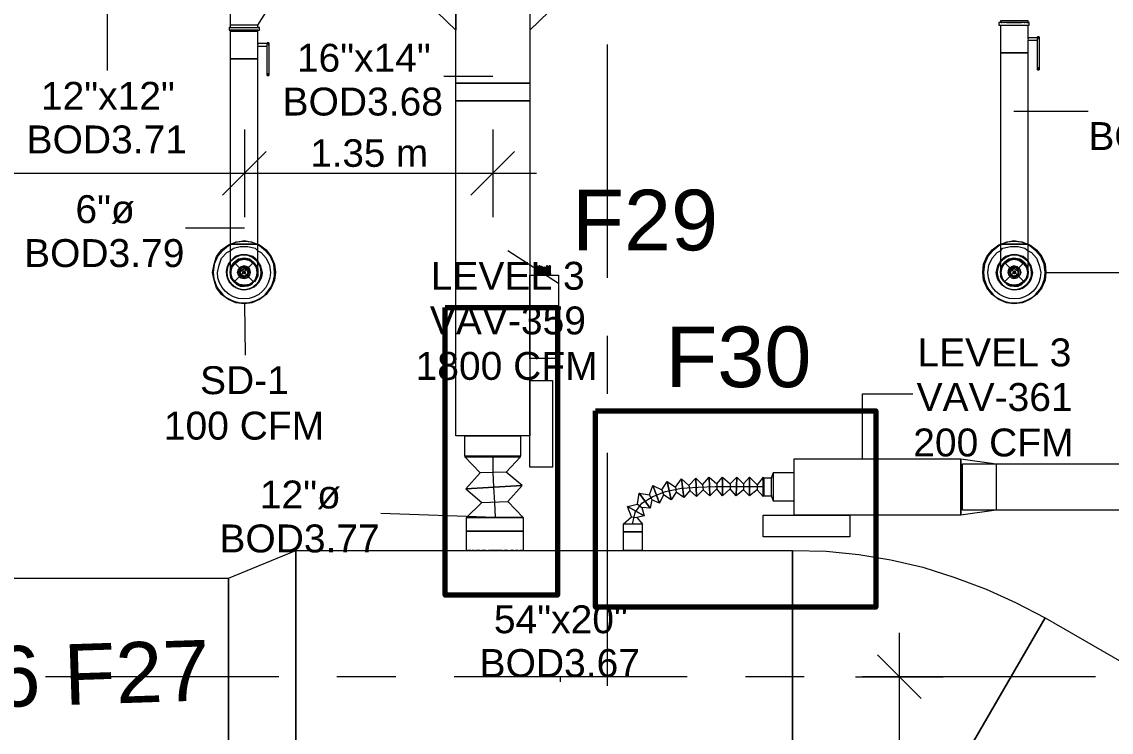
# Model space of a CAD drawing. Header units: metres. Extents: x -2 to 237, y -8 to 52.
# Drawn here: x 46.07 to 51.99, y 41.09 to 44.95 of the extents above; entities that cross this region are included whole.
import ezdxf

# ---------------------------------------------------------------- set-up
doc = ezdxf.new("R2010")
doc.units = ezdxf.units.M
doc.layers.add('HVAC - Ductos', color=5, linetype='Continuous', lineweight=0)
doc.layers.add('PDF_Text', color=7, linetype='Continuous', lineweight=0)
doc.layers.add('PDF_Geometry', color=7, linetype='Continuous', lineweight=0, true_color=0xaaaaaa)
doc.styles.add('PDF Arial-BoldMT-Identity-H', font='arial.ttf')
doc.styles.add('PDF Helvetica', font='')
doc.styles.get('PDF Helvetica').set_extended_font_data('Helvetica')

msp = doc.modelspace()

# ---------------------------------------------------------------- linework, layer by layer
at = {"layer": 'HVAC - Ductos', "lineweight": 0}
for points in [[(48.8303, 45.5116), (48.8303, 44.6181), (48.4271, 44.6181), (48.4271, 45.5116)], [(48.4271, 45.4154), (48.4271, 44.9068), (48.2714, 45.058), (48.2714, 45.4154), (48.2714, 45.058), (47.1122, 45.058), (47.1122, 45.4154), (48.2714, 45.4154)], [(48.8303, 45.4154), (48.8303, 44.9068), (48.9861, 45.058), (48.9861, 45.4154), (50.892, 45.4154), (50.892, 45.058), (48.9861, 45.058), (48.9861, 45.4154)], [(47.3505, 44.8335), (47.3505, 44.8289)], [(51.5427, 44.8656), (51.5427, 44.861)], [(51.5931, 44.7052), (51.5931, 44.7006), (51.5931, 44.6961), (51.5931, 44.6915), (51.5931, 44.6961), (51.5931, 44.7006)], [(51.6023, 44.7052), (51.6023, 44.7006), (51.6023, 44.6961), (51.6023, 44.6915), (51.6023, 44.6961), (51.6023, 44.7006)], [(47.4009, 44.6731), (47.4009, 44.6685), (47.4009, 44.6639), (47.4009, 44.6594), (47.4009, 44.6639), (47.4009, 44.6685)], [(47.4101, 44.6731), (47.4101, 44.6685), (47.4101, 44.6639), (47.4101, 44.6594), (47.4101, 44.6639), (47.4101, 44.6685)], [(48.4271, 44.5219), (48.4271, 44.6181), (48.8303, 44.6181), (48.8303, 44.5219)], [(48.8303, 44.5219), (48.8303, 42.6984), (48.4271, 42.6984), (48.4271, 44.5219)], [(47.2039, 43.6514), (47.2268, 43.6743), (47.2589, 43.6835), (47.2909, 43.6835), (47.323, 43.6743), (47.3505, 43.6514), (47.3505, 43.6469), (47.3505, 43.6514), (47.323, 43.6743), (47.2909, 43.6835), (47.2589, 43.6835), (47.2268, 43.6743), (47.2039, 43.6514), (47.1993, 43.6469)], [(47.3459, 43.6514), (47.323, 43.6697), (47.2909, 43.6835), (47.2589, 43.6835), (47.2268, 43.6697), (47.2039, 43.6514), (47.1993, 43.6423), (47.2039, 43.6514), (47.2268, 43.6697), (47.2589, 43.6835), (47.2909, 43.6835), (47.323, 43.6697), (47.3459, 43.6514), (47.3505, 43.6423)], [(47.2085, 43.6148), (47.2268, 43.6377), (47.2497, 43.656), (47.2772, 43.6606), (47.3047, 43.656), (47.3275, 43.6377), (47.3413, 43.6148), (47.3459, 43.5873), (47.3413, 43.5598), (47.3275, 43.5369), (47.3047, 43.5231), (47.2772, 43.5186), (47.2497, 43.5231), (47.2268, 43.5369), (47.2085, 43.5598), (47.2039, 43.5873)], [(47.3734, 43.5873), (47.3642, 43.6239), (47.3505, 43.6469), (47.3642, 43.6239)], [(51.3915, 43.6514), (51.419, 43.6743), (51.451, 43.6835), (51.4831, 43.6835), (51.5152, 43.6743), (51.5427, 43.6514), (51.5427, 43.6469), (51.5427, 43.6514), (51.5152, 43.6743), (51.4831, 43.6835), (51.451, 43.6835), (51.419, 43.6743), (51.3915, 43.6514), (51.3915, 43.6469)], [(51.5381, 43.6514), (51.5152, 43.6697), (51.4831, 43.6835), (51.451, 43.6835), (51.419, 43.6697), (51.3961, 43.6514), (51.3915, 43.6423), (51.3961, 43.6514), (51.419, 43.6697), (51.451, 43.6835), (51.4831, 43.6835), (51.5152, 43.6697), (51.5381, 43.6514), (51.5427, 43.6423)], [(51.5427, 43.5873), (51.5381, 43.5598), (51.5381, 43.5644), (51.5427, 43.5873), (51.5427, 43.5919), (51.5381, 43.6194), (51.5198, 43.6423), (51.4969, 43.6606), (51.4648, 43.6651), (51.4373, 43.6606), (51.4144, 43.6423), (51.3961, 43.6194), (51.4144, 43.6423), (51.4373, 43.6606), (51.4648, 43.6651), (51.4969, 43.6606), (51.5198, 43.6423), (51.5381, 43.6194)], [(51.4007, 43.6148), (51.4144, 43.6377), (51.4418, 43.656), (51.4648, 43.6606), (51.4923, 43.656), (51.5152, 43.6377), (51.5335, 43.6148), (51.5381, 43.5873), (51.5335, 43.5598), (51.5152, 43.5369), (51.4923, 43.5231), (51.4648, 43.5186), (51.4418, 43.5231), (51.4144, 43.5369), (51.4007, 43.5598), (51.3961, 43.5873)], [(51.5656, 43.5873), (51.5565, 43.6239), (51.5427, 43.6469), (51.5565, 43.6239)], [(47.2451, 43.6056), (47.2405, 43.5873), (47.2451, 43.6056), (47.2589, 43.6194), (47.2772, 43.6239), (47.2955, 43.6194), (47.3047, 43.6056), (47.3093, 43.5873), (47.3047, 43.6056), (47.2909, 43.6194), (47.2772, 43.6239), (47.2589, 43.6194)], [(47.3047, 43.5735), (47.3093, 43.5873), (47.3047, 43.5735), (47.2955, 43.5598), (47.2772, 43.5552), (47.2589, 43.5598), (47.2451, 43.5735), (47.2405, 43.5873), (47.2451, 43.5735), (47.2589, 43.5598), (47.2772, 43.5552), (47.2909, 43.5598)], [(47.2543, 43.6056), (47.2497, 43.5873), (47.2543, 43.6056), (47.2681, 43.6148), (47.2817, 43.6148), (47.2955, 43.6056), (47.3001, 43.5873), (47.2955, 43.6056), (47.2817, 43.6148), (47.2681, 43.6148)], [(47.2955, 43.5735), (47.3001, 43.5873), (47.2955, 43.5735), (47.2817, 43.5644), (47.2681, 43.5644), (47.2543, 43.5735), (47.2497, 43.5873), (47.2543, 43.5735), (47.2681, 43.5644), (47.2817, 43.5644)], [(47.2635, 43.6011), (47.2772, 43.6102), (47.2909, 43.6011), (47.2955, 43.5873), (47.2909, 43.5735), (47.2772, 43.5689), (47.2635, 43.5735), (47.2543, 43.5873)], [(47.2726, 43.5827), (47.2772, 43.5827), (47.2817, 43.5873), (47.2772, 43.5827), (47.2726, 43.5827), (47.2681, 43.5873), (47.2726, 43.5965), (47.2772, 43.5965), (47.2817, 43.5873), (47.2772, 43.5919), (47.2726, 43.5919), (47.2726, 43.5873)], [(48.9861, 43.1199), (48.8303, 43.1199), (48.8303, 43.5735), (48.9861, 43.5735)], [(48.8716, 43.5827), (48.8716, 43.5781), (48.9037, 43.5781), (48.9083, 43.5735), (48.9128, 43.5781), (48.9449, 43.5781), (48.9449, 43.5827), (48.9128, 43.5827), (48.9174, 43.5873), (48.9449, 43.5873), (48.922, 43.5873), (48.9266, 43.5965), (48.9449, 43.5965), (48.9266, 43.5965), (48.9311, 43.6056), (48.9449, 43.6056), (48.9357, 43.6056), (48.9403, 43.6148), (48.9449, 43.6148), (48.9403, 43.6148), (48.9449, 43.6239), (48.9403, 43.6194), (48.9403, 43.6239), (48.9357, 43.6239), (48.9357, 43.6148), (48.9311, 43.6102), (48.9311, 43.6239), (48.9311, 43.6056), (48.9266, 43.6011), (48.9266, 43.6239), (48.922, 43.6239), (48.922, 43.5965), (48.9174, 43.5919), (48.9174, 43.6194), (48.9174, 43.5873), (48.9128, 43.5873), (48.9128, 43.6194), (48.9083, 43.6148), (48.9083, 43.5873), (48.9037, 43.5873), (48.9037, 43.6148), (48.9037, 43.6194), (48.9037, 43.5873), (48.8991, 43.5873), (48.8991, 43.6194), (48.8945, 43.6194), (48.8945, 43.5919), (48.8899, 43.5965), (48.8899, 43.6239), (48.8899, 43.6011), (48.8853, 43.6056), (48.8853, 43.6239), (48.8807, 43.6239), (48.8807, 43.6102), (48.8761, 43.6148), (48.8761, 43.6239), (48.8761, 43.6194), (48.8716, 43.6239), (48.8761, 43.6148), (48.8716, 43.6148), (48.8761, 43.6148), (48.8807, 43.6056), (48.8716, 43.6056), (48.8853, 43.6056), (48.8899, 43.5965), (48.8716, 43.5965), (48.8899, 43.5965), (48.8945, 43.5873), (48.8716, 43.5873), (48.8991, 43.5873), (48.9037, 43.5827)], [(48.9128, 43.5873), (48.9083, 43.5781), (48.8991, 43.5873), (48.9037, 43.5873), (48.9083, 43.5873)], [(51.4373, 43.6056), (51.4327, 43.5873), (51.4373, 43.6056), (51.451, 43.6194), (51.4648, 43.6239), (51.4831, 43.6194), (51.4969, 43.6056), (51.5015, 43.5873), (51.4969, 43.6056), (51.4831, 43.6194), (51.4648, 43.6239), (51.451, 43.6194)], [(51.4969, 43.5735), (51.5015, 43.5873), (51.4969, 43.5735), (51.4831, 43.5598), (51.4648, 43.5552), (51.451, 43.5598), (51.4373, 43.5735), (51.4327, 43.5873), (51.4373, 43.5735), (51.451, 43.5598), (51.4648, 43.5552), (51.4831, 43.5598)], [(51.4464, 43.6056), (51.4418, 43.5873), (51.4464, 43.6056), (51.4602, 43.6148), (51.474, 43.6148), (51.4877, 43.6056), (51.4923, 43.5873), (51.4877, 43.6056), (51.474, 43.6148), (51.4602, 43.6148)], [(51.4877, 43.5735), (51.4923, 43.5873), (51.4877, 43.5735), (51.474, 43.5644), (51.4602, 43.5644), (51.4464, 43.5735), (51.4418, 43.5873), (51.4464, 43.5735), (51.4602, 43.5644), (51.474, 43.5644)], [(51.451, 43.6011), (51.4648, 43.6102), (51.4831, 43.6011), (51.4877, 43.5873), (51.4831, 43.5735), (51.4648, 43.5689), (51.451, 43.5735), (51.4464, 43.5873)], [(51.4648, 43.5919), (51.4602, 43.5873), (51.4648, 43.5965), (51.4694, 43.5965), (51.474, 43.5873), (51.4694, 43.5919)], [(51.4694, 43.5827), (51.474, 43.5873), (51.4694, 43.5827), (51.4648, 43.5827), (51.4602, 43.5873), (51.4648, 43.5827)], [(47.3001, 43.5186), (47.3047, 43.5186), (47.3093, 43.5186), (47.3047, 43.5186)], [(48.9541, 42.5289), (48.8303, 42.5289), (48.8303, 43.0009), (48.9541, 43.0009)], [(48.78, 42.5885), (48.7754, 42.5885), (48.7571, 42.5885), (48.7341, 42.5885), (48.702, 42.5885), (48.6654, 42.5885), (48.6288, 42.5885), (48.5875, 42.5885), (48.5509, 42.5885), (48.5234, 42.5885), (48.4959, 42.5885), (48.4822, 42.5885), (48.4776, 42.5885), (48.4822, 42.5885), (48.4959, 42.5885), (48.5234, 42.5885), (48.5509, 42.5885), (48.5875, 42.5885), (48.6288, 42.5885), (48.6654, 42.5885), (48.702, 42.5885), (48.7341, 42.5885), (48.7571, 42.5885), (48.7754, 42.5885)], [(50.269, 42.5747), (51.1761, 42.5747), (51.1761, 42.2678), (50.269, 42.2678)], [(51.1761, 42.5747), (51.3686, 42.5473), (51.3686, 42.2952), (51.1761, 42.2678)], [(54.4062, 42.2952), (51.1853, 42.2952), (51.1853, 42.5473), (54.4062, 42.5473)], [(50.1041, 42.4694), (50.1041, 42.4648), (50.1041, 42.4556), (50.1041, 42.4465), (50.1041, 42.4327), (50.1041, 42.4235), (50.1041, 42.4098), (50.1041, 42.3961), (50.1041, 42.3869), (50.1041, 42.3777), (50.1041, 42.3732), (50.1041, 42.3777), (50.1041, 42.3869), (50.1041, 42.3961), (50.1041, 42.4098), (50.1041, 42.4235), (50.1041, 42.4327), (50.1041, 42.4465), (50.1041, 42.4556), (50.1041, 42.4648)], [(50.0995, 42.1486), (50.0995, 42.2678), (50.5714, 42.2678), (50.5714, 42.1486)], [(48.4867, 42.254), (48.4959, 42.254), (48.5096, 42.254), (48.5326, 42.254), (48.5646, 42.254), (48.6013, 42.254), (48.6425, 42.254), (48.6792, 42.254), (48.7158, 42.254), (48.7479, 42.254), (48.7754, 42.254), (48.7891, 42.254), (48.7937, 42.254), (48.7891, 42.254), (48.7754, 42.254), (48.7479, 42.254), (48.7158, 42.254), (48.6792, 42.254), (48.6425, 42.254), (48.6013, 42.254), (48.5646, 42.254), (48.5326, 42.254), (48.5096, 42.254), (48.4959, 42.254)], [(49.3389, 42.1762), (49.3435, 42.1762), (49.3481, 42.1762), (49.3573, 42.1762), (49.3664, 42.1762), (49.3801, 42.1762), (49.3893, 42.1762), (49.4031, 42.1762), (49.4168, 42.1762), (49.4259, 42.1762), (49.4351, 42.1762), (49.4397, 42.1762), (49.4443, 42.1762), (49.4443, 42.2174), (49.4397, 42.2174), (49.4351, 42.2174), (49.4259, 42.2174), (49.4168, 42.2174), (49.4031, 42.2174), (49.3893, 42.2174), (49.3801, 42.2174), (49.3664, 42.2174), (49.3573, 42.2174), (49.3481, 42.2174), (49.3435, 42.2174), (49.3389, 42.2174)], [(48.7937, 42.1807), (48.7891, 42.1807), (48.7754, 42.1807), (48.7479, 42.1807), (48.7158, 42.1807), (48.6792, 42.1807), (48.6425, 42.1807), (48.6013, 42.1807), (48.5646, 42.1807), (48.5326, 42.1807), (48.5096, 42.1807), (48.4959, 42.1807), (48.4867, 42.1807), (48.4959, 42.1807), (48.5096, 42.1807), (48.5326, 42.1807), (48.5646, 42.1807), (48.6013, 42.1807), (48.6425, 42.1807), (48.6792, 42.1807), (48.7158, 42.1807), (48.7479, 42.1807), (48.7754, 42.1807), (48.7891, 42.1807)], [(47.5566, 40.7054), (47.1901, 40.8567), (47.1901, 41.9241), (47.5566, 42.0754)], [(47.5566, 42.0754), (50.2598, 42.0754), (50.2598, 40.7054), (47.5566, 40.7054)], [(51.6343, 41.7088), (50.9471, 40.5222), (50.8417, 40.5772), (50.7318, 40.623), (50.6171, 40.6596), (50.4981, 40.6825), (50.3835, 40.7009), (50.2598, 40.7054), (50.2598, 42.0754), (50.4431, 42.0708), (50.6217, 42.0525), (50.7958, 42.0249), (50.97, 41.9837), (51.1441, 41.9287), (51.3136, 41.8646), (51.474, 41.7913)], [(41.8571, 41.9241), (47.1901, 41.9241), (47.1901, 40.8567), (41.8571, 40.8567)], [(51.6343, 41.7088), (53.9389, 40.3801), (53.2516, 39.1889), (50.9471, 40.5222)]]:
    msp.add_lwpolyline(points, close=True, dxfattribs=at)
for points in [[(46.5304, 45.2367), (46.5304, 44.6869)], [(47.3505, 44.9343), (47.4284, 45.058), (47.4238, 45.058), (47.4055, 45.058), (47.3826, 45.058), (47.3505, 45.058), (47.2772, 45.058), (47.2451, 45.058), (47.2222, 45.058), (47.2039, 45.058), (47.1993, 45.058), (47.1993, 44.9343)], [(51.5335, 44.948), (51.5381, 44.948), (51.5427, 44.948), (51.5427, 44.9572), (51.5381, 44.9572), (51.5335, 44.9572), (51.5198, 44.9572), (51.5061, 44.9572), (51.4877, 44.9572), (51.4648, 44.9572), (51.4464, 44.9572), (51.4282, 44.9572), (51.4144, 44.9572), (51.4007, 44.9572), (51.3915, 44.9572), (51.3915, 44.948), (51.3869, 44.948), (51.3823, 44.948)], [(51.5427, 44.948), (51.5473, 44.948), (51.5381, 44.948), (51.5243, 44.948), (51.5061, 44.948), (51.4877, 44.948), (51.4648, 44.948), (51.4464, 44.948), (51.4236, 44.948), (51.4098, 44.948), (51.3961, 44.948), (51.3869, 44.948), (51.3823, 44.948), (51.3823, 44.9343), (51.3869, 44.9343)], [(51.3823, 44.9343), (51.3869, 44.9343), (51.3961, 44.9343), (51.4098, 44.9343), (51.4236, 44.9343), (51.4464, 44.9343), (51.4648, 44.9343), (51.4877, 44.9343), (51.5061, 44.9343), (51.5243, 44.9343), (51.5381, 44.9343), (51.5473, 44.9343), (51.5473, 44.948)], [(51.3915, 44.948), (51.3915, 44.948)], [(51.3961, 44.948), (51.4007, 44.948)], [(51.4098, 44.948), (51.4144, 44.948)], [(51.4236, 44.948), (51.4282, 44.948), (51.4464, 44.948), (51.4648, 44.948), (51.4877, 44.948), (51.5061, 44.948)], [(51.5198, 44.948), (51.5243, 44.948)], [(47.1993, 44.9206), (47.1947, 44.9206), (47.2039, 44.9206), (47.2176, 44.9206), (47.2359, 44.9206), (47.2543, 44.9206), (47.2772, 44.9206), (47.2955, 44.9206), (47.3184, 44.9206), (47.3321, 44.9206), (47.3459, 44.9206), (47.3551, 44.9206), (47.3597, 44.9206), (47.3551, 44.9206), (47.3505, 44.9206), (47.3505, 44.9343), (47.3413, 44.9343), (47.3275, 44.9343), (47.3139, 44.9343), (47.2955, 44.9343), (47.2772, 44.9343), (47.2543, 44.9343), (47.2359, 44.9343), (47.2222, 44.9343), (47.2085, 44.9343), (47.2039, 44.9343), (47.1993, 44.9343), (47.1993, 44.9206), (47.2039, 44.9206), (47.2085, 44.9206)], [(47.1947, 44.9206), (47.1947, 44.9068)], [(47.4009, 44.8244), (47.4009, 44.8289), (47.4009, 44.8335), (47.3505, 44.8335), (47.3505, 44.9022), (47.3413, 44.9022), (47.3275, 44.9022), (47.3139, 44.9022), (47.2955, 44.9022), (47.2772, 44.9022), (47.2543, 44.9022), (47.2359, 44.9022), (47.2222, 44.9022), (47.2085, 44.9022), (47.2039, 44.9022), (47.1993, 44.9022), (47.2039, 44.9022), (47.1993, 44.9022), (47.2039, 44.9022), (47.2085, 44.9022), (47.2222, 44.9022), (47.2359, 44.9022), (47.2543, 44.9022), (47.2772, 44.9022), (47.2955, 44.9022), (47.3139, 44.9022), (47.3275, 44.9022), (47.3413, 44.9022), (47.3505, 44.9022), (47.3505, 44.9068), (47.3413, 44.9068), (47.3275, 44.9068), (47.3139, 44.9068), (47.2955, 44.9068), (47.2772, 44.9068), (47.2543, 44.9068), (47.2359, 44.9068), (47.2222, 44.9068), (47.2085, 44.9068), (47.2039, 44.9068), (47.1993, 44.9068), (47.2039, 44.9068), (47.1947, 44.9068), (47.2039, 44.9068), (47.2176, 44.9068), (47.2359, 44.9068), (47.2543, 44.9068), (47.2772, 44.9068), (47.2955, 44.9068), (47.3184, 44.9068), (47.3321, 44.9068), (47.3459, 44.9068), (47.3551, 44.9068), (47.3597, 44.9068), (47.3597, 44.9206)], [(47.1993, 44.9068), (47.1993, 44.9022), (47.1993, 44.751), (47.2039, 44.751), (47.2085, 44.751), (47.2222, 44.751), (47.2359, 44.751), (47.2543, 44.751), (47.2772, 44.751), (47.2955, 44.751), (47.3139, 44.751), (47.3275, 44.751), (47.3413, 44.751), (47.3505, 44.751), (47.3413, 44.751), (47.3275, 44.751), (47.3139, 44.751), (47.2955, 44.751), (47.2772, 44.751), (47.2543, 44.751), (47.2359, 44.751), (47.2222, 44.751), (47.2085, 44.751), (47.2039, 44.751), (47.1993, 44.751), (47.1993, 43.7431), (47.2039, 43.7431), (47.2085, 43.7431), (47.2222, 43.7431), (47.2359, 43.7431), (47.2543, 43.7431), (47.2772, 43.7431), (47.2955, 43.7431), (47.3139, 43.7431), (47.3275, 43.7431), (47.3413, 43.7431), (47.3505, 43.7431), (47.3505, 44.751), (47.3505, 44.8198), (47.4009, 44.8198)], [(47.2176, 44.9206), (47.2222, 44.9206)], [(47.2359, 44.9206), (47.2543, 44.9206), (47.2772, 44.9206), (47.2955, 44.9206), (47.3139, 44.9206), (47.3184, 44.9206)], [(47.2497, 44.9343), (47.2451, 44.9343)], [(47.3093, 44.9343), (47.3047, 44.9343), (47.3001, 44.9343)], [(47.3275, 44.9206), (47.3321, 44.9206)], [(47.3413, 44.9206), (47.3459, 44.9206)], [(47.3505, 44.9206), (47.3505, 44.9206)], [(47.3505, 44.9068), (47.3505, 44.9068)], [(47.3505, 44.9068), (47.3551, 44.9068), (47.3597, 44.9068)], [(47.3505, 44.9022), (47.3505, 44.9022)], [(51.3915, 44.9343), (51.3915, 44.7831), (51.4007, 44.7831), (51.4144, 44.7831), (51.4282, 44.7831), (51.4464, 44.7831), (51.4648, 44.7831), (51.4877, 44.7831), (51.5061, 44.7831), (51.5198, 44.7831), (51.5335, 44.7831), (51.5381, 44.7831), (51.5427, 44.7831), (51.5381, 44.7831), (51.5335, 44.7831), (51.5198, 44.7831), (51.5061, 44.7831), (51.4877, 44.7831), (51.4648, 44.7831), (51.4464, 44.7831), (51.4282, 44.7831), (51.4144, 44.7831), (51.4007, 44.7831), (51.3915, 44.7831), (51.3915, 43.7431), (51.4007, 43.7431), (51.4144, 43.7431), (51.4282, 43.7431), (51.4464, 43.7431), (51.4648, 43.7431), (51.4877, 43.7431), (51.5061, 43.7431), (51.5198, 43.7431), (51.5335, 43.7431), (51.5381, 43.7431), (51.5427, 43.7431), (51.5427, 44.7831), (51.5427, 44.8518), (51.5931, 44.8518)], [(51.5931, 44.7052), (51.5931, 44.8564), (51.5931, 44.861), (51.5931, 44.8656), (51.5931, 44.8702), (51.5931, 44.8656), (51.5931, 44.861), (51.5931, 44.8656), (51.5427, 44.8656), (51.5427, 44.9343)], [(47.3505, 44.8244), (47.3505, 44.8289), (47.3505, 44.8335), (47.3505, 44.8289)], [(47.3505, 44.8198), (47.3505, 44.8198)], [(47.3505, 44.8198), (47.3505, 44.8198)], [(47.4009, 44.8381), (47.4009, 44.8381)], [(47.4101, 44.8381), (47.4009, 44.8381)], [(47.4009, 44.6731), (47.4009, 44.8244), (47.4009, 44.8289), (47.4009, 44.8335), (47.4009, 44.8381), (47.4009, 44.8335), (47.4009, 44.8289)], [(47.4009, 44.8335), (47.4009, 44.8335)], [(47.4101, 44.8381), (47.4101, 44.8381)], [(47.4101, 44.8244), (47.4101, 44.8289), (47.4101, 44.8335), (47.4101, 44.8381), (47.4101, 44.8335), (47.4101, 44.8289), (47.4101, 44.8244), (47.4101, 44.6731)], [(51.5427, 44.8564), (51.5427, 44.861), (51.5427, 44.8656), (51.5427, 44.861)], [(51.5427, 44.8518), (51.5427, 44.8518)], [(51.5427, 44.8518), (51.5427, 44.8518)], [(51.5931, 44.8702), (51.5931, 44.8702)], [(51.6023, 44.8702), (51.5931, 44.8702)], [(51.5931, 44.8564), (51.5931, 44.861), (51.5931, 44.8656)], [(51.6023, 44.8702), (51.6023, 44.8702)], [(51.6023, 44.8564), (51.6023, 44.861), (51.6023, 44.8656), (51.6023, 44.8702), (51.6023, 44.8656), (51.6023, 44.861), (51.6023, 44.8564), (51.6023, 44.7052)], [(47.4009, 44.6594), (47.4009, 44.6594)], [(47.4009, 44.6594), (47.4101, 44.6594)], [(47.4101, 44.6594), (47.4101, 44.6594)], [(48.6288, 44.6548), (48.3631, 44.6548)], [(51.5931, 44.6915), (51.5931, 44.6915)], [(51.5931, 44.6915), (51.6023, 44.6915)], [(51.6023, 44.6915), (51.6023, 44.6915)], [(51.4648, 44.467), (51.868, 44.467)], [(47.2772, 44.3662), (47.2772, 44.1279), (47.2772, 43.8897)], [(48.6288, 44.3662), (48.6288, 44.1279), (48.6288, 43.8897)], [(47.3963, 44.247), (47.2772, 44.1279), (47.1581, 44.0088)], [(48.7479, 44.247), (48.6288, 44.1279), (48.5096, 44.0088)], [(39.8183, 44.1279), (40.6522, 44.1279), (44.1754, 44.1279), (47.2772, 44.1279), (48.867, 44.1279)], [(47.2772, 43.8301), (46.9565, 43.8301)], [(47.1993, 43.7431), (47.2314, 43.7522), (47.2772, 43.7614), (47.3184, 43.7522), (47.3505, 43.7431)], [(47.3505, 43.7385), (47.3184, 43.7522), (47.2772, 43.7568), (47.2314, 43.7522), (47.1993, 43.7385)], [(51.3915, 43.7431), (51.4236, 43.7522), (51.4648, 43.7614), (51.5106, 43.7522), (51.5427, 43.7431)], [(51.5427, 43.7385), (51.5106, 43.7522), (51.4648, 43.7568), (51.4236, 43.7522), (51.3915, 43.7385)], [(47.3505, 43.5919), (47.3505, 43.5965), (47.3505, 43.6148), (47.3505, 43.6423), (47.3505, 43.6789), (47.3505, 43.7202), (47.3505, 43.7431), (47.3597, 43.7385), (47.3963, 43.711), (47.4238, 43.6743), (47.4421, 43.6331), (47.4467, 43.5873), (47.4421, 43.5461), (47.4238, 43.5048), (47.3963, 43.4682), (47.3597, 43.4407), (47.3184, 43.4224), (47.2772, 43.4178), (47.2314, 43.4224), (47.1901, 43.4407), (47.1535, 43.4682), (47.126, 43.5048), (47.1122, 43.5461), (47.1031, 43.5873), (47.1122, 43.6331), (47.126, 43.6743), (47.1535, 43.711), (47.1901, 43.7385), (47.1993, 43.7431), (47.1993, 43.6973), (47.1993, 43.656), (47.1993, 43.6239), (47.1993, 43.6011), (47.1993, 43.5919)], [(47.3505, 43.7431), (47.3413, 43.7431), (47.3275, 43.7431), (47.3139, 43.7431), (47.2955, 43.7431), (47.2772, 43.7431), (47.2543, 43.7431), (47.2359, 43.7431), (47.2222, 43.7431), (47.2085, 43.7431), (47.2039, 43.7431), (47.1993, 43.7431)], [(47.1993, 43.7064), (47.2176, 43.7202), (47.2543, 43.7293), (47.2955, 43.7293), (47.3367, 43.7202), (47.3505, 43.7064)], [(48.9861, 43.5277), (48.7112, 43.7064)], [(51.5427, 43.5919), (51.5427, 43.5965), (51.5427, 43.6148), (51.5427, 43.6423), (51.5427, 43.6789), (51.5427, 43.7202), (51.5427, 43.7431), (51.5519, 43.7385), (51.5885, 43.711), (51.616, 43.6743), (51.6343, 43.6331), (51.6389, 43.5873), (51.6343, 43.5461), (51.616, 43.5048), (51.5885, 43.4682), (51.5519, 43.4407), (51.5106, 43.4224), (51.4648, 43.4178), (51.4236, 43.4224), (51.3823, 43.4407), (51.3456, 43.4682), (51.3182, 43.5048), (51.2998, 43.5461), (51.2953, 43.5873), (51.2998, 43.6331), (51.3182, 43.6743), (51.3456, 43.711), (51.3823, 43.7385), (51.3915, 43.7431), (51.3915, 43.6973), (51.3915, 43.656), (51.3915, 43.6239), (51.3915, 43.6011), (51.3915, 43.5919)], [(51.5427, 43.7431), (51.5381, 43.7431), (51.5335, 43.7431), (51.5198, 43.7431), (51.5061, 43.7431), (51.4877, 43.7431), (51.4648, 43.7431), (51.4464, 43.7431), (51.4282, 43.7431), (51.4144, 43.7431), (51.4007, 43.7431), (51.3915, 43.7431)], [(51.3915, 43.7064), (51.4052, 43.7202), (51.4464, 43.7293), (51.4877, 43.7293), (51.5243, 43.7202), (51.5427, 43.7064)], [(47.2497, 43.6606), (47.2451, 43.6606), (47.2451, 43.656), (47.2222, 43.6423), (47.2359, 43.656), (47.2543, 43.6606), (47.2772, 43.6651), (47.2955, 43.6606), (47.3139, 43.656), (47.3275, 43.6423), (47.3413, 43.6285), (47.3505, 43.6102), (47.3505, 43.5965), (47.3505, 43.5873), (47.3505, 43.5689), (47.3413, 43.5507), (47.3275, 43.5369), (47.3139, 43.5231), (47.2955, 43.514), (47.2772, 43.514), (47.2451, 43.5186), (47.2222, 43.5369), (47.2039, 43.5598), (47.1993, 43.5873)], [(47.2039, 43.6148), (47.2039, 43.6194), (47.2085, 43.6194), (47.2222, 43.6423), (47.2085, 43.6285), (47.2039, 43.6102), (47.1993, 43.5965), (47.1993, 43.5873), (47.2039, 43.5689), (47.2085, 43.5507), (47.2222, 43.5369), (47.2359, 43.5231), (47.2543, 43.514), (47.2772, 43.514), (47.3047, 43.5186), (47.3275, 43.5369)], [(47.3459, 43.6194), (47.3275, 43.6423), (47.3047, 43.6606), (47.2772, 43.6651), (47.2451, 43.6606), (47.2222, 43.6423), (47.2039, 43.6194), (47.2222, 43.6423), (47.2451, 43.6606), (47.2772, 43.6651), (47.3047, 43.6606), (47.3275, 43.6423), (47.3459, 43.6194), (47.3505, 43.5873), (47.3505, 43.5919), (47.3459, 43.6194), (47.3459, 43.6148)], [(47.3459, 43.6102), (47.3413, 43.6239), (47.3275, 43.6423), (47.3139, 43.6514), (47.2955, 43.6606), (47.2772, 43.6606), (47.2589, 43.6606), (47.2405, 43.6514), (47.2222, 43.6423), (47.213, 43.6239), (47.2039, 43.6102), (47.2039, 43.5873), (47.2039, 43.5689), (47.213, 43.5507), (47.2222, 43.5369), (47.2405, 43.5231), (47.2589, 43.5186), (47.2772, 43.514), (47.2955, 43.5186), (47.3139, 43.5231), (47.3275, 43.5369), (47.3413, 43.5507), (47.3459, 43.5689), (47.3505, 43.5873), (47.3459, 43.6102), (47.3505, 43.5873), (47.3459, 43.5644), (47.3459, 43.5598), (47.3321, 43.5369)], [(47.2497, 43.656), (47.2772, 43.6606), (47.3001, 43.656)], [(47.3001, 43.6606), (47.3047, 43.6606), (47.3093, 43.656)], [(47.3047, 43.656), (47.3275, 43.6423), (47.3413, 43.6194)], [(51.5381, 43.5689), (51.5427, 43.5873), (51.5427, 43.5965), (51.5427, 43.6102), (51.5335, 43.6285), (51.5198, 43.6423), (51.5061, 43.656), (51.4877, 43.6606), (51.4648, 43.6651), (51.4464, 43.6606), (51.4282, 43.656), (51.4144, 43.6423), (51.4007, 43.6285), (51.3915, 43.6102), (51.3915, 43.5965), (51.3915, 43.5873), (51.3961, 43.5644)], [(51.5381, 43.6102), (51.5289, 43.6239), (51.5198, 43.6423), (51.5015, 43.6514), (51.4877, 43.6606), (51.4648, 43.6606), (51.4464, 43.6606), (51.4282, 43.6514), (51.4144, 43.6423), (51.4052, 43.6239), (51.3961, 43.6102), (51.3915, 43.5873), (51.3961, 43.5644), (51.3961, 43.5598), (51.4144, 43.5369), (51.4007, 43.5507), (51.3915, 43.5689)], [(51.3961, 43.6148), (51.3961, 43.6194), (51.4007, 43.6194), (51.4144, 43.6423), (51.4373, 43.656)], [(51.4327, 43.656), (51.4373, 43.6606), (51.4418, 43.6606)], [(51.4418, 43.656), (51.4648, 43.6606), (51.4923, 43.656)], [(51.4923, 43.6606), (51.4969, 43.6606), (51.4969, 43.656)], [(51.5015, 43.656), (51.5198, 43.6423), (51.5335, 43.6194), (51.5381, 43.6194), (51.5381, 43.6148)], [(47.2451, 43.5231), (47.2222, 43.5369), (47.2085, 43.5598), (47.2039, 43.5644), (47.1993, 43.5873), (47.2039, 43.6194), (47.1993, 43.5919)], [(47.2039, 43.5644), (47.2039, 43.5598), (47.2085, 43.5552), (47.2039, 43.5598), (47.2039, 43.5644), (47.2039, 43.5689), (47.1993, 43.5873), (47.1993, 43.5965)], [(47.1993, 43.5919), (47.1993, 43.5919)], [(47.2085, 43.5644), (47.2039, 43.5873), (47.2085, 43.6102)], [(47.3505, 43.5965), (47.3505, 43.5873), (47.3505, 43.5689), (47.3459, 43.5644), (47.3459, 43.5598), (47.3413, 43.5507), (47.3275, 43.5369), (47.3139, 43.5231), (47.3047, 43.5186), (47.2955, 43.514), (47.2772, 43.514), (47.2543, 43.514), (47.2497, 43.5186), (47.2451, 43.5186), (47.2359, 43.5231), (47.2222, 43.5369), (47.2085, 43.5507), (47.2085, 43.5598)], [(47.3093, 43.5186), (47.3275, 43.5369), (47.3459, 43.5598), (47.3505, 43.5873), (47.3459, 43.5644)], [(47.3459, 43.6194), (47.3459, 43.6194)], [(51.3915, 43.5919), (51.3961, 43.6194), (51.3915, 43.5873), (51.3915, 43.5689), (51.3961, 43.5689), (51.3915, 43.5873), (51.3961, 43.6102)], [(51.3915, 43.5965), (51.3915, 43.5873), (51.3915, 43.5689)], [(51.3915, 43.5919), (51.3915, 43.5919)], [(51.3915, 43.5873), (51.3961, 43.5598)], [(51.3961, 43.5689), (51.4052, 43.5507), (51.4144, 43.5369), (51.4282, 43.5231), (51.4464, 43.5186), (51.4648, 43.514), (51.4877, 43.5186), (51.5015, 43.5231), (51.5198, 43.5369), (51.5335, 43.5507), (51.5381, 43.5689), (51.5427, 43.5873), (51.5381, 43.6102), (51.5427, 43.5873), (51.5335, 43.5644)], [(51.5427, 43.5689), (51.5427, 43.5873), (51.5427, 43.5965)], [(51.6389, 43.5873), (52.1658, 43.5873)], [(47.2039, 43.5689), (47.2039, 43.5689)], [(47.2497, 43.5186), (47.2772, 43.514), (47.3001, 43.5186), (47.2772, 43.514), (47.2497, 43.5186), (47.2451, 43.5186), (47.2222, 43.5369), (47.2085, 43.5552)], [(47.2359, 43.5231), (47.2359, 43.5231)], [(47.2497, 43.5186), (47.2451, 43.5186)], [(47.3047, 43.5186), (47.3047, 43.5186)], [(47.3413, 43.5598), (47.3275, 43.5369), (47.3093, 43.5231)], [(47.3139, 43.5231), (47.3139, 43.5231)], [(47.3459, 43.5644), (47.3459, 43.5598)], [(47.3459, 43.5598), (47.3459, 43.5598)], [(51.3961, 43.5644), (51.3961, 43.5598), (51.4007, 43.5552), (51.3961, 43.5598), (51.3961, 43.5644), (51.3961, 43.5689)], [(51.3961, 43.5598), (51.4007, 43.5507), (51.4144, 43.5369), (51.4282, 43.5231), (51.4373, 43.5186)], [(51.4373, 43.5231), (51.4144, 43.5369), (51.4007, 43.5598)], [(51.4327, 43.5186), (51.4144, 43.5369), (51.4007, 43.5552)], [(51.4969, 43.5186), (51.4648, 43.514), (51.4464, 43.514), (51.4282, 43.5231), (51.4144, 43.5369), (51.4373, 43.5186)], [(51.4282, 43.5231), (51.4282, 43.5231)], [(51.4923, 43.5186), (51.4969, 43.5186), (51.4923, 43.5186), (51.4877, 43.514), (51.4648, 43.514), (51.4464, 43.514), (51.4418, 43.5186), (51.4373, 43.5186), (51.4327, 43.5186), (51.4373, 43.5186), (51.4418, 43.5186)], [(51.5015, 43.5186), (51.4923, 43.5186), (51.4648, 43.514), (51.4418, 43.5186), (51.4373, 43.5186), (51.4648, 43.514)], [(51.4418, 43.5186), (51.4648, 43.514), (51.4877, 43.514), (51.5061, 43.5231), (51.5198, 43.5369), (51.5289, 43.5507), (51.5381, 43.5689), (51.5427, 43.5689)], [(51.4464, 43.514), (51.4464, 43.514)], [(51.4923, 43.5186), (51.4694, 43.514)], [(51.5335, 43.5598), (51.5198, 43.5369), (51.4969, 43.5231)], [(51.5335, 43.5552), (51.5198, 43.5369), (51.4969, 43.5186), (51.5198, 43.5369), (51.5381, 43.5598)], [(51.5015, 43.5186), (51.5061, 43.5231), (51.5198, 43.5369), (51.5335, 43.5507), (51.5335, 43.5598)], [(51.5061, 43.5231), (51.5061, 43.5231)], [(51.5381, 43.5689), (51.5381, 43.5644), (51.5381, 43.5598), (51.5335, 43.5552), (51.5381, 43.5598), (51.5381, 43.5644)], [(47.2772, 43.4178), (47.2817, 43.1383)], [(50.6401, 42.5747), (50.6401, 42.9275), (50.915, 42.9275)], [(48.56, 42.4969), (48.4776, 42.5839), (48.78, 42.5839), (48.7754, 42.5839), (48.7571, 42.5839), (48.7296, 42.5839), (48.6929, 42.5839), (48.6517, 42.5839), (48.6058, 42.5839), (48.5646, 42.5839), (48.528, 42.5839), (48.5005, 42.5839), (48.4822, 42.5839), (48.4776, 42.5839), (48.4822, 42.5839), (48.5005, 42.5839), (48.528, 42.5839), (48.5646, 42.5839), (48.6058, 42.5839), (48.6517, 42.5839), (48.6929, 42.5839), (48.7296, 42.5839), (48.7571, 42.5839), (48.7754, 42.5839), (48.78, 42.5839), (48.78, 42.5885), (48.7708, 42.5885), (48.7571, 42.5885), (48.725, 42.5885), (48.6929, 42.5885), (48.6517, 42.5885), (48.6058, 42.5885), (48.5646, 42.5885), (48.528, 42.5885), (48.5005, 42.5885), (48.4822, 42.5885), (48.4776, 42.5885), (48.4776, 42.6984), (48.4822, 42.6984), (48.4959, 42.6984), (48.5234, 42.6984), (48.5509, 42.6984), (48.5875, 42.6984), (48.6288, 42.6984), (48.6654, 42.6984), (48.702, 42.6984), (48.7341, 42.6984), (48.7571, 42.6984), (48.7754, 42.6984), (48.78, 42.6984), (48.78, 42.5885), (48.7708, 42.5885), (48.7571, 42.5885), (48.725, 42.5885), (48.6929, 42.5885), (48.6517, 42.5885), (48.6058, 42.5885), (48.5646, 42.5885), (48.528, 42.5885), (48.5005, 42.5885), (48.4822, 42.5885), (48.4776, 42.5885), (48.4776, 42.5839), (48.78, 42.5839), (48.702, 42.5015), (48.56, 42.4969), (48.4822, 42.4098), (48.7891, 42.4281), (48.702, 42.5015)], [(48.6288, 42.5839), (48.6288, 42.5015), (48.6334, 42.419), (48.638, 42.3365), (48.6425, 42.254)], [(49.5497, 42.4052), (49.5772, 42.4511), (49.6001, 42.3503), (49.5588, 42.3777), (49.5359, 42.3319), (49.4993, 42.4281), (49.5497, 42.4052), (49.5588, 42.3777)], [(49.623, 42.419), (49.655, 42.4648), (49.6688, 42.364), (49.6276, 42.3915), (49.6001, 42.3503), (49.5772, 42.4511), (49.623, 42.419), (49.6276, 42.3915)], [(49.6963, 42.4281), (49.733, 42.4694), (49.7375, 42.3686), (49.7008, 42.4007), (49.6688, 42.364), (49.655, 42.4648), (49.6963, 42.4281), (49.7008, 42.4007)], [(49.7696, 42.4327), (49.8062, 42.4739), (49.8108, 42.3732), (49.7742, 42.4052), (49.7375, 42.3686), (49.733, 42.4694), (49.7696, 42.4327), (49.7742, 42.4052)], [(49.8475, 42.4373), (49.8795, 42.4739), (49.8795, 42.3732), (49.8475, 42.4098), (49.8108, 42.3732), (49.8062, 42.4739), (49.8475, 42.4373), (49.8475, 42.4098)], [(49.9208, 42.4373), (49.9575, 42.4739), (49.9529, 42.3732), (49.9208, 42.4098), (49.8795, 42.3732), (49.8795, 42.4739), (49.9208, 42.4373), (49.9208, 42.4098)], [(49.9941, 42.4373), (50.0262, 42.4739), (50.0262, 42.3732), (49.9941, 42.4052), (49.9529, 42.3732), (49.9575, 42.4739), (49.9941, 42.4373), (49.9941, 42.4052)], [(50.1499, 42.4694), (50.1041, 42.4694), (50.0995, 42.4739), (50.0995, 42.3686), (50.0674, 42.4052), (50.0262, 42.3732), (50.0262, 42.4739), (50.0674, 42.4327), (50.0674, 42.4052)], [(50.0995, 42.3686), (50.0995, 42.3777), (50.0995, 42.3915), (50.0995, 42.4098), (50.0995, 42.4327), (50.0995, 42.4511), (50.0995, 42.4694), (50.0995, 42.4739), (50.0674, 42.4327)], [(50.0995, 42.4739), (50.0995, 42.4694), (50.0995, 42.4511), (50.0995, 42.4327), (50.0995, 42.4098), (50.0995, 42.3915), (50.0995, 42.3777), (50.0995, 42.3686), (50.1041, 42.3732), (50.1041, 42.3777), (50.1041, 42.3915), (50.1041, 42.4098), (50.1041, 42.4327), (50.1041, 42.4511), (50.1041, 42.4648), (50.1041, 42.4694), (50.1041, 42.4648), (50.1041, 42.4511), (50.1041, 42.4327), (50.1041, 42.4098), (50.1041, 42.3915), (50.1041, 42.3777), (50.1041, 42.3732), (50.1499, 42.3732)], [(50.1453, 42.3686), (50.1544, 42.3457), (50.269, 42.3457), (50.269, 42.3548), (50.269, 42.3686), (50.269, 42.3823), (50.269, 42.4007), (50.269, 42.4235), (50.269, 42.4419), (50.269, 42.4602), (50.269, 42.4739), (50.269, 42.4877), (50.269, 42.4969), (50.1544, 42.4969), (50.1453, 42.4739)], [(50.1453, 42.3732), (50.1453, 42.3686), (50.1453, 42.3732), (50.1453, 42.3823), (50.1453, 42.4007), (50.1453, 42.4235), (50.1453, 42.4419), (50.1453, 42.4602), (50.1453, 42.4694), (50.1453, 42.4739), (50.1453, 42.4694)], [(50.1544, 42.4969), (50.1544, 42.4877), (50.1544, 42.4739), (50.1544, 42.4602), (50.1544, 42.4419), (50.1544, 42.4235), (50.1544, 42.4007), (50.1544, 42.3823), (50.1544, 42.3686), (50.1544, 42.3548), (50.1544, 42.3457)], [(48.5692, 42.3365), (48.7112, 42.3411), (48.7891, 42.4281), (48.4822, 42.4098), (48.5692, 42.3365), (48.4867, 42.254), (48.7937, 42.254), (48.7937, 42.1807), (48.7937, 42.0754), (48.7891, 42.0754)], [(49.4168, 42.3273), (49.4259, 42.3869), (49.4855, 42.3044), (49.4397, 42.309), (49.4535, 42.2632), (49.3618, 42.3136), (49.4168, 42.3273), (49.4397, 42.309)], [(49.3893, 42.2174), (49.4031, 42.2815), (49.4397, 42.3319), (49.4993, 42.3686), (49.568, 42.3961), (49.655, 42.4144), (49.7467, 42.419), (49.8383, 42.4235), (49.9345, 42.4235), (50.0216, 42.4235), (50.0995, 42.4235)], [(49.4809, 42.3777), (49.4993, 42.4281), (49.5359, 42.3319), (49.4947, 42.3503), (49.4855, 42.3044), (49.4259, 42.3869), (49.4809, 42.3777), (49.4947, 42.3503)], [(48.7937, 42.254), (48.7112, 42.3411)], [(48.6425, 42.254), (48.0194, 42.277)], [(49.3847, 42.2586), (49.3618, 42.3136), (49.4535, 42.2632), (49.4123, 42.254), (49.4443, 42.2174), (49.3389, 42.2174)], [(48.4913, 42.0754), (48.4867, 42.0754), (48.4867, 42.1807), (48.4867, 42.254)], [(49.4443, 42.2174), (49.3389, 42.2174), (49.3847, 42.2586), (49.4123, 42.254)], [(49.4397, 42.2174), (49.4351, 42.2174), (49.4259, 42.2174), (49.4168, 42.2174), (49.4031, 42.2174), (49.3893, 42.2174), (49.3801, 42.2174), (49.3664, 42.2174), (49.3573, 42.2174), (49.3481, 42.2174), (49.3435, 42.2174)], [(49.4443, 42.0754), (49.4443, 42.1762), (49.4397, 42.1762), (49.4351, 42.1762), (49.4259, 42.1762), (49.4168, 42.1762), (49.4031, 42.1762), (49.3893, 42.1762), (49.3801, 42.1762), (49.3664, 42.1762), (49.3573, 42.1762), (49.3481, 42.1762), (49.3435, 42.1762), (49.3389, 42.1762), (49.3389, 42.0754)], [(48.5096, 42.0754), (48.5051, 42.0754), (48.4959, 42.0754)], [(48.528, 42.0754), (48.5234, 42.0754), (48.5142, 42.0754)], [(48.56, 42.0754), (48.5463, 42.0754), (48.5371, 42.0754)], [(48.5921, 42.0754), (48.5738, 42.0754), (48.5692, 42.0754)], [(48.6792, 42.0754), (48.6746, 42.0754), (48.6425, 42.0754), (48.6058, 42.0754)], [(48.7112, 42.0754), (48.7066, 42.0754), (48.6883, 42.0754)], [(48.7433, 42.0754), (48.7341, 42.0754), (48.725, 42.0754)], [(48.7662, 42.0754), (48.7616, 42.0754), (48.7525, 42.0754)], [(48.7845, 42.0754), (48.78, 42.0754), (48.7754, 42.0754)], [(49.4397, 42.0754), (49.4351, 42.0754), (49.4259, 42.0754), (49.4168, 42.0754), (49.4031, 42.0754), (49.3893, 42.0754), (49.3801, 42.0754), (49.3664, 42.0754), (49.3573, 42.0754), (49.3481, 42.0754), (49.3435, 42.0754)], [(50.8417, 37.7411), (50.8417, 41.6264)], [(50.7226, 41.5072), (50.8417, 41.3881), (50.9608, 41.269)], [(48.9953, 41.3881), (48.9953, 41.3606)], [(50.6035, 41.3881), (50.8417, 41.3881), (51.0799, 41.3881)]]:
    msp.add_lwpolyline(points, dxfattribs=at)
for points in [[(47.1993, 43.7385), (47.1901, 43.7339), (47.1581, 43.7064), (47.1306, 43.6743), (47.1122, 43.6331), (47.1077, 43.5873, 0.986592), (47.4421, 43.5873), (47.4375, 43.6331), (47.4192, 43.6743), (47.3917, 43.7064), (47.3597, 43.7339), (47.3505, 43.7385)], [(47.3505, 43.7064), (47.3688, 43.6973), (47.3963, 43.6651), (47.4146, 43.6285), (47.4192, 43.5873, -0.994121), (47.1306, 43.5873), (47.1397, 43.6285), (47.1535, 43.6651), (47.181, 43.6973), (47.1993, 43.7064)], [(51.3915, 43.7385), (51.3823, 43.7339), (51.3502, 43.7064), (51.3228, 43.6743), (51.3044, 43.6331), (51.2998, 43.5873, 0.986385), (51.6343, 43.5873), (51.6297, 43.6331), (51.6114, 43.6743), (51.5839, 43.7064), (51.5519, 43.7339), (51.5427, 43.7385)], [(51.5427, 43.7064), (51.561, 43.6973), (51.5885, 43.6651), (51.6023, 43.6285), (51.6114, 43.5873, -0.99419), (51.3228, 43.5873), (51.3274, 43.6285), (51.3456, 43.6651), (51.3732, 43.6973), (51.3915, 43.7064)]]:
    msp.add_lwpolyline(points, format="xyb", dxfattribs=at)
for points in [[(47.181, 43.5873, 0.962212), (47.3734, 43.5873, -1.355058), (47.1993, 43.6469), (47.1855, 43.6239), (47.181, 43.5873), (47.1855, 43.6194), (47.1993, 43.6423, 1.368451), (47.3688, 43.5873), (47.3642, 43.6194), (47.3505, 43.6423, -1.368444)], [(51.3686, 43.5873), (51.3778, 43.6239), (51.3915, 43.6469, 1.355546), (51.5656, 43.5873, -0.943482)], [(51.561, 43.5873), (51.5565, 43.6194), (51.5427, 43.6423, -1.368444), (51.3732, 43.5873), (51.3778, 43.6194), (51.3915, 43.6423, 1.368999)]]:
    msp.add_lwpolyline(points, format="xyb", close=True, dxfattribs=at)
at = {"layer": 'PDF_Geometry', "lineweight": 0}
for points in [[(49.2518, 44.8289), (49.2518, 43.5598)], [(49.2518, 43.2437), (49.2518, 42.9275)], [(49.2518, 42.6068), (49.2518, 41.3377)], [(47.465, 41.3881), (46.1959, 41.3881)], [(48.1019, 41.3881), (47.7811, 41.3881)], [(49.6872, 41.3881), (48.418, 41.3881)], [(50.324, 41.3881), (50.0033, 41.3881)], [(51.9092, 41.3881), (50.6401, 41.3881)]]:
    msp.add_lwpolyline(points, dxfattribs=at)
at = {"layer": 'PDF_Geometry', "color": 8, "lineweight": 0, "true_color": 0x808080}
for points in [[(47.3367, 43.6331), (47.3001, 43.6606), (47.2543, 43.6606), (47.213, 43.6331), (47.1993, 43.5873), (47.213, 43.5461), (47.2543, 43.5186), (47.3001, 43.5186), (47.3367, 43.5461), (47.3505, 43.5873)], [(51.5289, 43.6331), (51.4923, 43.6606), (51.4418, 43.6606), (51.4052, 43.6331), (51.3915, 43.5873), (51.4052, 43.5461), (51.4418, 43.5186), (51.4923, 43.5186), (51.5289, 43.5461), (51.5427, 43.5873)]]:
    msp.add_lwpolyline(points, close=True, dxfattribs=at)
for points in [[(47.2222, 43.6423), (47.3275, 43.5369)], [(47.3275, 43.6423), (47.2222, 43.5369)], [(51.4144, 43.6423), (51.5198, 43.5369)], [(51.5198, 43.6423), (51.4144, 43.5369)]]:
    msp.add_lwpolyline(points, dxfattribs=at)
at = {"layer": 'PDF_Geometry', "color": 232, "lineweight": 70, "true_color": 0xe91e64}
for points in [[(48.3692, 43.3971), (48.9819, 43.3971), (48.9819, 41.8323), (48.3692, 41.8323)], [(49.188, 42.8358), (50.7137, 42.8358), (50.7137, 41.7673), (49.188, 41.7673)]]:
    msp.add_lwpolyline(points, close=True, dxfattribs=at)

# ---------------------------------------------------------------- texts
at = {"layer": 'PDF_Text', "lineweight": 0, "attachment_point": 4, "style": 'PDF Helvetica'}
for s, insert, char_height in [('16"x14"', (47.5629, 44.7556), 0.1519), ('12"x12"', (46.17, 44.5494), 0.1519), ('BOD3.68', (47.485, 44.5173), 0.1519), ('BOD3.79', (51.8698, 44.3294), 0.1519), ('BOD3.71', (46.0921, 44.3111), 0.1519), ('1.35 m', (47.6362, 44.2371), 0.15002), ('6"ø', (46.3579, 43.9308), 0.1519), ('BOD3.79', (46.0784, 43.6926), 0.1519), ('LEVEL 3', (48.2914, 43.5689), 0.1519), ('VAV-359', (48.2868, 43.326), 0.1519), ('LEVEL 3', (50.9397, 43.1519), 0.1519), ('1800 CFM', (48.2089, 43.0786), 0.1519), ('SD-1', (47.036, 43.0007), 0.1519), ('VAV-361', (50.9351, 42.9091), 0.1519), ('100 CFM', (46.839, 42.7533), 0.1519), ('200 CFM', (50.9168, 42.6617), 0.1519), ('12"ø', (47.3613, 42.3776), 0.1519), ('BOD3.77', (47.1414, 42.1394), 0.1519), ('54"x20"', (48.635, 41.6995), 0.1519), ('BOD3.67', (48.5571, 41.4613), 0.1519)]:
    msp.add_mtext(s, dxfattribs=dict(at, insert=insert, char_height=char_height))
at = {"layer": 'PDF_Text', "color": 232, "lineweight": 70, "true_color": 0xe91e64, "char_height": 0.32989, "attachment_point": 4, "style": 'PDF Arial-BoldMT-Identity-H'}
for s, insert in [('F29', (49.0612, 43.871)), ('F30', (49.569, 43.1265))]:
    msp.add_mtext(s, dxfattribs=dict(at, insert=insert))
at = {"layer": 'PDF_Text', "color": 232, "lineweight": 70, "true_color": 0xe91e64, "insert": (45.3729, 41.3663), "char_height": 0.32989, "attachment_point": 4, "rotation": 1.86587, "style": 'PDF Arial-BoldMT-Identity-H'}
msp.add_mtext('F26 F27', dxfattribs=at)

doc.saveas('drawing.dxf')
